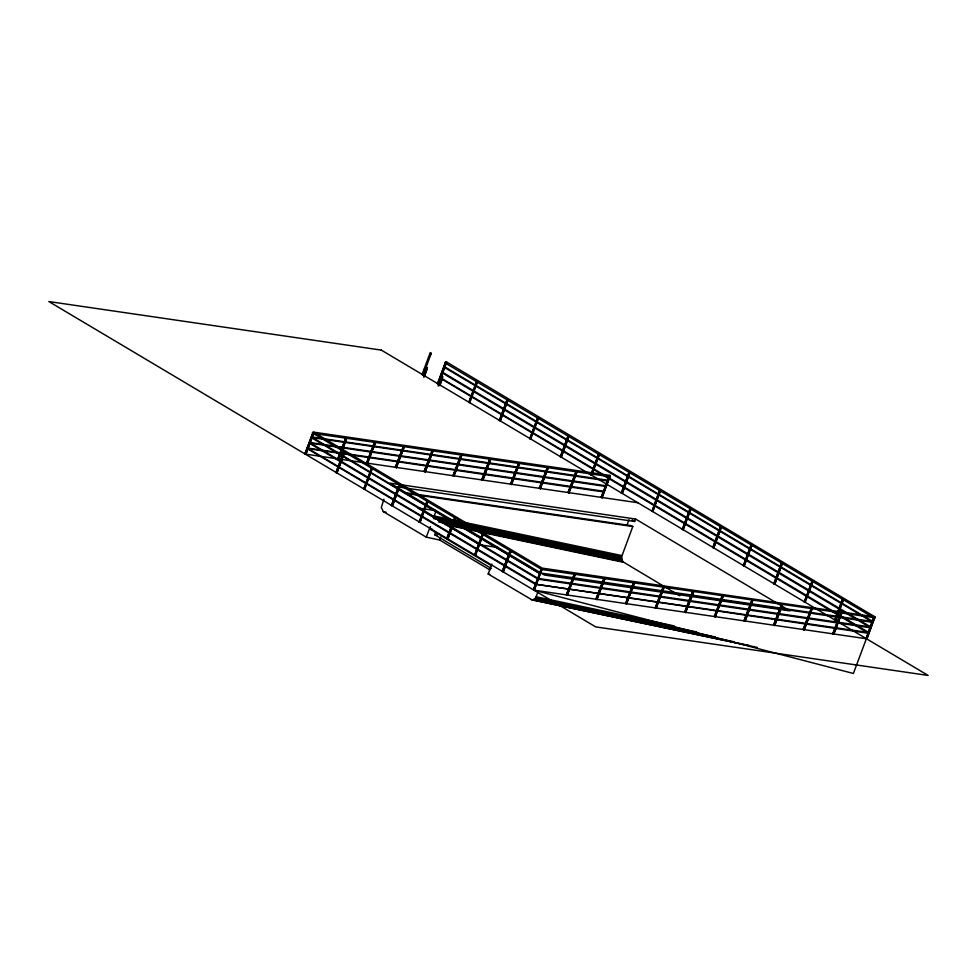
<?xml version="1.0" encoding="UTF-8"?>
<svg xmlns="http://www.w3.org/2000/svg" width="977" height="977" viewBox="0 0 977 977"><rect width="100%" height="100%" fill="white"/><g stroke="black" fill="none" stroke-linecap="round" stroke-linejoin="round"><path stroke-width="1.47" d="M425.129 369.05L424.433 368.891M427.181 363.554L426.534 363.31M439.87 378.075L440.712 377.94M441.934 372.579L442.776 372.432M444.682 367.242L443.973 367.108L444.828 366.937M446.574 363.029L446.465 361.942L438.636 384.108L437.476 383.741L445.378 362.272L446.379 361.893L874.903 616.841L875.258 617.818L541.649 569.481L312.689 433.129L304.836 454.036L312.909 433.19L312.384 432.469L313.214 432.078L609.929 475.408L610.014 476.703L312.823 433.348L314.179 433.348L313.886 432.31L542.125 568.101L874.903 616.841M443.973 367.144L872.754 622.202M679.711 595.75L622.667 561.616L621.567 556.89L632.778 526.542L631.264 525.65L417.252 494.386M429.233 358.083L428.549 357.887M429.917 353.149C432.286 355.884 429.294 350.389 431.284 353.601M440.542 378.331L868.59 633.304M446.721 362.785L445.378 362.272M541.856 568.761L534.175 590.352L542.015 569.371M313.397 433.446L305.886 454.293L313.629 433.58M337.847 458.738L345.834 438.087L337.847 458.738L338.872 459.227L346.603 438.539L345.589 438.05M338.628 459.19L346.603 438.539M335.954 472.55L343.684 451.862L344.734 452.119L337.004 472.807L335.954 472.55L343.916 451.997M367.657 463.428L366.644 462.939L374.374 442.251L375.388 442.752L367.413 463.403L375.388 442.752M374.618 442.288L366.644 462.939M363.664 489.037L371.407 468.349L372.225 468.471L364.714 489.294L363.664 489.037L364.714 489.294M363.896 489.172L371.639 468.484L372.457 468.606M364.482 489.159L372.225 468.471M422.04 374.557L429.904 353.527L430.991 354.053L423.163 374.985L422.076 374.496M424.287 372.664L426.338 367.157M423.823 377.293L427.462 367.584L426.314 367.218M424.323 376.56L426.9 369.66M395.429 467.14L403.403 446.489L395.429 467.14L396.442 467.641L404.173 446.953L403.159 446.452M383.912 499.223L381.335 507.539L383.326 511.618L426.29 537.179L439.613 539.988L489.892 569.896M396.198 467.604L404.173 446.953M391.386 505.524L399.117 484.848L400.167 485.105L392.436 505.793L391.386 505.524L399.349 484.983M437.659 383.814L438.71 384.071L437.659 383.814L445.561 362.455L446.526 362.015M437.891 383.949L446.294 362.98L438.478 383.937M438.148 386.062L441.787 376.34M439.772 385.109L442.911 376.768L441.751 376.401M439.772 385.744L442.386 378.795L441.225 378.429M424.213 471.354L432.188 450.702L424.213 471.354L425.227 471.842L432.97 451.154L431.944 450.666M419.109 522.023L426.839 501.335L427.657 501.457L420.159 522.28L419.109 522.023L420.159 522.28M419.341 522.158L427.071 501.47L427.889 501.592M419.927 522.145L427.657 501.457M468.777 402.329L476.507 381.641L477.338 381.763L469.009 402.463L469.827 402.585L477.558 381.897L476.507 381.641M469.009 402.463L476.739 381.775M426.29 537.179L429.978 527.299M433.617 517.578L436.194 510.678L417.887 508.003L479.756 544.824L498.062 547.499M491.565 565.707L429.697 528.899L430.515 526.713M452.998 475.555L460.985 454.903L461.755 455.367L454.024 476.043L452.998 475.555L454.024 476.043M453.243 475.591L460.985 454.903M453.78 476.007L461.755 455.367M491.443 568.504L434.728 534.761L435.644 532.331M439.613 539.988L440.688 537.13M446.831 538.51L454.561 517.822L455.612 518.091L447.881 538.767L446.831 538.51L454.793 517.969M499.271 420.476L507.014 399.788L508.064 400.045L500.322 420.733L499.503 420.611L507.014 399.788M507.832 399.898L500.322 420.733M481.795 479.756L489.77 459.105L481.795 479.756L482.809 480.257L490.539 459.569L489.526 459.068M474.541 555.009L482.284 534.321L483.102 534.443L475.591 555.266L474.541 555.009L475.591 555.266M474.773 555.144L482.516 534.456L483.334 534.578M475.359 555.119L483.102 534.443M510.58 483.957L518.555 463.318L519.337 463.77L511.594 484.458L510.58 483.957L511.594 484.458M510.824 483.994L518.555 463.318M511.35 484.421L519.337 463.77M529.766 438.612L537.509 417.924L538.327 418.046L529.998 438.758L530.829 438.868L538.559 418.193L537.509 417.924M529.998 438.758L537.741 418.071M749.286 645.541L532.038 599.902L488.158 573.987L491.846 564.108M502.263 571.496L509.994 550.808L511.044 551.065L503.314 571.753L502.263 571.496L510.226 550.955M539.365 488.17L547.352 467.519L539.365 488.17L540.379 488.659L548.121 467.971L547.096 467.482M540.134 488.622L548.121 467.971M560.273 456.76L568.003 436.072L569.054 436.328L561.323 457.016L560.505 456.894L568.003 436.072M568.822 436.194L561.323 457.016M569.176 492.872L568.15 492.371L575.893 471.683L576.906 472.184L568.932 492.835L576.906 472.184M576.137 471.72L568.15 492.371M541.136 569.188L533.393 589.888L541.661 569.383M533.015 599.902L535.628 597.948L538.339 591.097M590.767 474.907L598.498 454.22L599.316 454.342L591 475.042L591.818 475.164L599.548 454.476L598.498 454.22M591 475.042L598.73 454.354M601.16 497.195L609.245 476.251L609.978 476.739L602.174 497.684L601.16 497.195L602.174 497.684M601.405 497.232L609.88 475.396M601.93 497.647L609.709 476.715M566.404 594.712L574.378 574.061L566.404 594.712L567.417 595.213L575.148 574.525L574.134 574.024M567.173 595.176L575.148 574.525M621.262 493.043L628.993 472.367L630.043 472.624L622.312 493.3L621.494 493.19L628.993 472.367M629.811 472.477L622.312 493.3M596.007 599.035L603.981 578.384L596.007 599.035L597.02 599.536L604.763 578.848L603.737 578.347M596.776 599.499L604.763 578.848M627.124 524.734L629.017 519.666M393.523 486.265L634.671 521.486L635.587 519.031L790.014 610.906L544.336 575.026L389.921 483.151L635.587 519.031M659.719 490.649L651.989 511.325L659.487 490.503L660.305 490.625L652.807 511.447L660.537 490.759L659.487 490.503M625.61 603.359L633.597 582.707L634.366 583.171L626.636 603.859L625.61 603.359L626.636 603.859M625.866 603.395L633.597 582.707M626.391 603.823L634.366 583.171M682.251 529.339L689.994 508.651L690.812 508.773L683.07 529.461L682.251 529.339L683.302 529.595L691.044 508.907L689.994 508.651M682.483 529.473L690.226 508.785M655.225 607.682L663.2 587.03L663.969 587.495L656.239 608.183L655.225 607.682L656.239 608.183M655.469 607.718L663.2 587.03M655.994 608.146L663.969 587.495M685.854 612.506L684.828 612.005L692.559 591.329L693.585 591.818L685.598 612.469L693.585 591.818M692.815 591.366L684.828 612.005M712.746 547.486L720.489 526.798L721.539 527.055L713.796 547.743L712.978 547.621L720.489 526.798M721.307 526.921L713.796 547.743M715.457 616.829L714.443 616.34L722.174 595.652L723.188 596.141L715.213 616.792L723.188 596.141M722.418 595.689L714.443 616.34M743.253 565.622L750.983 544.934L751.802 545.056L744.071 565.744L743.253 565.622L744.303 565.878L752.034 545.203L750.983 544.934M743.485 565.768L751.215 545.081M744.047 620.664L752.021 600.012L744.047 620.664L745.06 621.152L752.803 600.464L751.777 599.976M773.747 583.77L781.478 563.082L782.528 563.338L774.798 584.026L773.979 583.904L781.478 563.082M782.296 563.204L774.798 584.026M773.65 624.987L781.637 604.336L773.65 624.987L774.676 625.475L782.406 604.787L781.392 604.299M804.242 601.917L811.972 581.23L812.791 581.352L804.474 602.052L805.292 602.174L813.023 581.486L811.972 581.23M804.474 602.052L812.205 581.364M803.265 629.31L811.24 608.659L803.265 629.31L804.279 629.799L812.009 609.123L810.995 608.622M804.034 629.762L812.009 609.123M834.737 620.053L842.467 599.377L843.517 599.634L835.787 620.322L834.969 620.2L842.467 599.377M843.285 599.487L835.787 620.322M832.868 633.633L840.855 612.982L832.868 633.633L833.882 634.122L841.624 613.446L840.599 612.945M833.637 634.097L841.624 613.446M874.317 616.621L873.401 617.012L866.086 638.714L874.159 618.026M866.379 638.702L853.385 673.471L533.906 590.145L866.904 638.824L874.745 617.843M874.513 617.708L866.904 638.824M446.33 362.943L445.756 363.359L446.526 363.126M538.449 578.616L537.802 579.117L870.825 627.82M309.343 443.008L605.581 486.424L605.691 485.716L605.496 486.399M536.397 584.112L536.055 584.649L307.071 448.528L603.53 491.919L603.725 491.272M868.993 632.62L440.847 377.977L440.59 378.6M311.48 436.939L607.706 480.208L607.621 480.916L607.731 480.208M311.419 437.501L607.596 480.916M536.263 584.771L536.544 584.173L307.144 448.003L603.591 491.211L603.615 491.907M872.949 621.543L539.988 572.913L539.829 573.597M868.834 632.546L535.579 584.234L868.773 633.328M446.318 363.273L445.903 363.273M444.706 367.596L444.999 367.034L873.108 621.714M872.852 622.337L706.408 597.948M535.836 584.625L535.897 583.916M870.861 627.759L870.922 627.051L537.924 578.408L537.777 579.105M540.403 573.768L311.553 436.975M538.327 579.276L538.632 578.738L309.453 442.447L605.642 485.703M311.407 437.647L539.854 573.609M537.9 578.408L538.156 579.227L309.22 443.118M432.97 451.154L425.227 471.842M490.539 459.569L482.809 480.257M304.836 454.036L637.834 502.728M651.757 511.191L652.807 511.447M403.684 492.408L414.236 493.947M405.199 493.3L632.778 526.542M429.697 528.899L432.432 529.302M434.728 534.761L437.33 535.14M752.803 600.464L745.06 621.152M782.406 604.787L774.676 625.475M433.764 515.893L621.909 555.595M433.641 517.224L621.567 556.89M433.544 518.567L621.482 558.221M439.674 521.107L621.641 559.516M438.588 521.95L622.044 560.676M446.66 524.478L622.667 561.616M383.326 511.618L386.049 512.192M446.086 524.857L623.46 562.288M488.158 573.987L489.831 574.342M536.202 596.8L674.35 625.952M535.628 597.948L696.723 631.948M534.871 598.889L715.347 636.98M533.979 599.56L733.849 641.742M531.122 599.548L757.26 647.421M873.853 617.891L445.524 363.212M870.641 627.796L442.496 373.067L442.923 372.493L871.044 627.124M575.893 471.683L576.662 472.147M833.112 633.67L833.882 634.122M632.082 519.947L634.671 521.486M803.509 629.347L804.279 629.799M518.311 463.281L519.08 463.733M722.174 595.652L722.943 596.104M539.609 488.207L540.379 488.659M692.559 591.329L693.34 591.781M460.741 454.867L461.51 455.331M662.956 586.994L663.725 587.458M633.352 582.671L634.122 583.135M374.374 442.251L375.144 442.715M395.673 467.177L396.442 467.641M596.251 599.072L597.02 599.536M344.734 452.119L337.004 472.807M400.167 485.105L392.436 505.793M455.612 518.091L447.881 538.767M511.044 551.065L503.314 571.753M338.091 458.775L338.872 459.227M566.648 594.749L567.417 595.213M381.323 350.108L48.85 301.551L595.677 626.892L928.15 675.449L381.323 350.108"/></g></svg>
